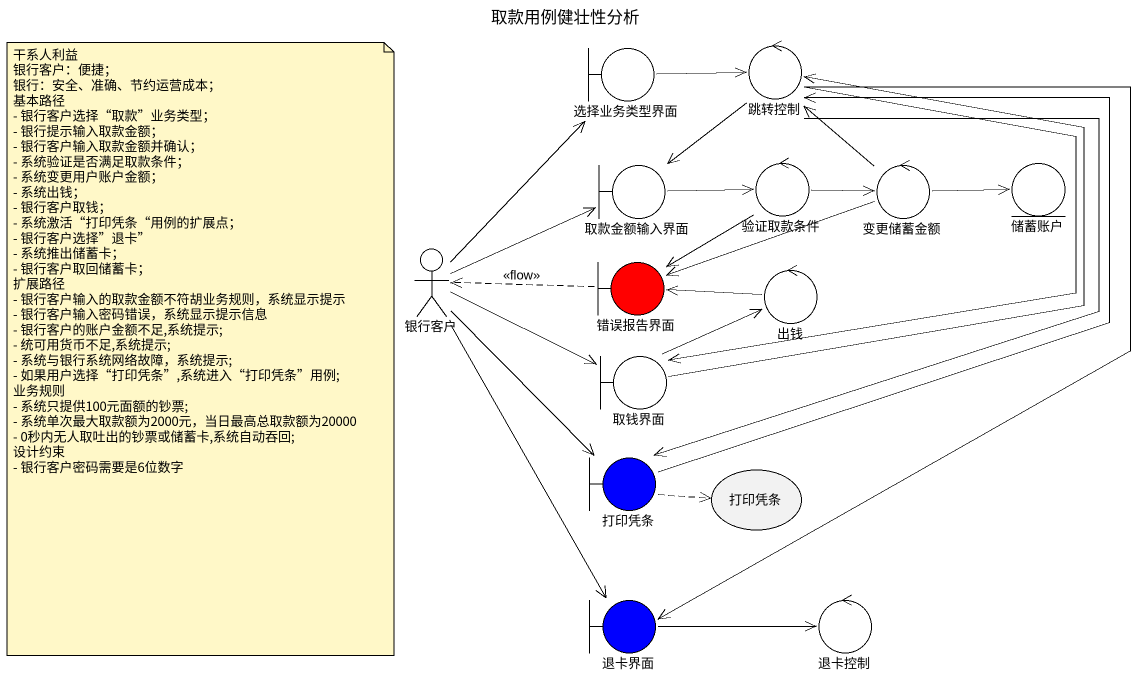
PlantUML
@startuml
title 取款用例健壮性分析
control 跳转控制
boundary 选择业务类型界面
boundary 取款金额输入界面
control 验证取款条件
control 变更储蓄金额
entity 储蓄账户
actor 银行客户
boundary 错误报告界面 #FF0000
control 出钱
boundary 取钱界面
boundary 打印凭条 #0000FF
usecase "打印凭条" as 打印凭条_2
boundary 退卡界面 #0000FF
control 退卡控制
跳转控制 --> 取款金额输入界面
跳转控制 --> 取钱界面
跳转控制 --> 打印凭条
跳转控制 --> 退卡界面
选择业务类型界面 -right-> 跳转控制
取款金额输入界面 -right-> 验证取款条件
验证取款条件 -right-> 变更储蓄金额
验证取款条件 --> 错误报告界面
变更储蓄金额 -up-> 跳转控制
变更储蓄金额 -right-> 储蓄账户
变更储蓄金额 -left-> 错误报告界面
银行客户 -up-> 选择业务类型界面
银行客户 -right-> 取款金额输入界面
银行客户 -right-> 取钱界面
银行客户 --> 打印凭条
银行客户 --> 退卡界面
错误报告界面 .left.> 银行客户 : <<flow>>
出钱 -left-> 错误报告界面
取钱界面 -up-> 跳转控制
取钱界面 -right-> 出钱
打印凭条 -up-> 跳转控制
打印凭条 .right.> 打印凭条_2
退卡界面 -right-> 退卡控制
note as N1
  干系人利益
  银行客户：便捷；
  银行：安全、准确、节约运营成本；
  基本路径
  - 银行客户选择“取款”业务类型；
  - 银行提示输入取款金额；
  - 银行客户输入取款金额并确认；
  - 系统验证是否满足取款条件；
  - 系统变更用户账户金额；
  - 系统出钱；
  - 银行客户取钱；
  - 系统激活“打印凭条“用例的扩展点；
  - 银行客户选择”退卡”
  - 系统推出储蓄卡；
  - 银行客户取回储蓄卡；
  扩展路径
  - 银行客户输入的取款金额不符胡业务规则，系统显示提示
  - 银行客户输入密码错误，系统显示提示信息
  - 银行客户的账户金额不足,系统提示;
  - 统可用货币不足,系统提示;
  - 系统与银行系统网络故障，系统提示;
  - 如果用户选择“打印凭条”,系统进入“打印凭条”用例;
  业务规则
  - 系统只提供100元面额的钞票;
  - 系统单次最大取款额为2000元，当日最高总取款额为20000
  - 0秒内无人取吐出的钞票或储蓄卡,系统自动吞回;
  设计约束
  - 银行客户密码需要是6位数字
end note
@enduml
